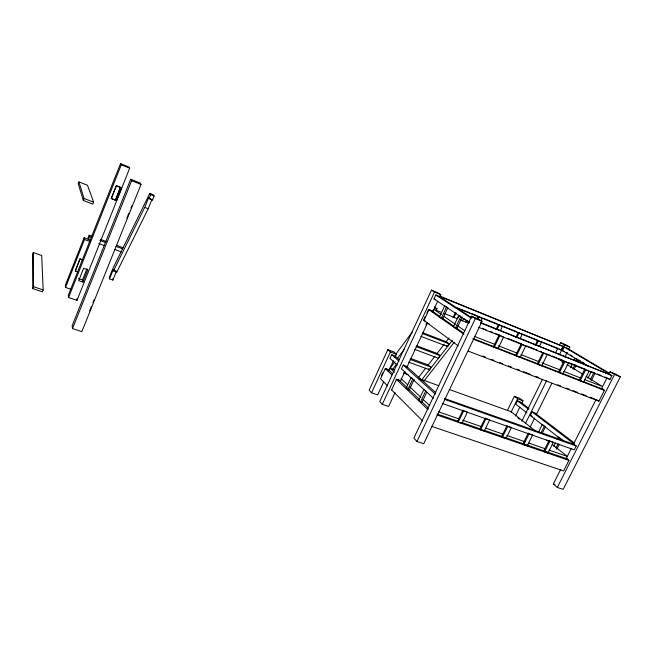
<?xml version="1.0" encoding="UTF-8"?>
<svg xmlns="http://www.w3.org/2000/svg" width="653" height="653" viewBox="0 0 653 653"><rect width="100%" height="100%" fill="white"/><g stroke="black" fill="none" stroke-linecap="round" stroke-linejoin="round"><path stroke-width="0.98" d="M33.295 252.531L32.65 254.197L32.74 288.577L42.421 291.85L43.163 289.948L41.686 255.494L33.295 252.531L33.483 286.667L32.74 288.577M78.899 181.893L78.205 183.656L83.306 200.447L92.848 204.111L93.616 202.161L87.518 185.264L78.899 181.893L84.074 198.488L83.306 200.447M90.359 240.092L84.106 237.782L65.308 285.32L65.553 287.426L70.957 289.287M65.553 287.426L84.506 239.504L84.106 237.782M87.943 238.321L89.175 235.202L92 236.247M82.425 259.763L79.993 258.89L75.266 270.84L77.691 271.697M79.993 258.89L75.307 271.126L77.74 271.983M88.302 239.724L89.543 236.59L89.175 235.202M120.519 163.625L68.32 295.254L68.598 297.523L76.981 300.38L129.661 168.196L128.845 167.013L120.519 163.625L121.262 164.785L129.661 168.196M68.598 297.523L121.262 164.785M82.898 282.112L87.82 269.762L83.625 268.277L78.711 280.651L82.898 282.112L82.498 279.974L87.004 268.669M115.418 200.022L120.478 187.313L116.291 185.648L111.222 198.39L115.516 200.234L120.478 187.313M116.609 200.487L121.67 187.786M130.698 179.232L72.157 325.749L72.507 328.573L81.854 331.642L141.007 184.448L139.979 182.962L130.698 179.232L131.637 180.685L141.007 184.448M72.507 328.573L131.637 180.685M89.641 310.852L91.469 306.298M92.93 302.649L94.032 299.915M126.87 218.175L128.763 213.466M131.033 207.801L131.792 205.915M113.132 269.918L113.451 270.897L116.822 272.105L116.487 271.126L112.879 280.064L109.524 278.872L113.132 269.918L115.654 270.824M113.451 270.897L144.721 207.376L148.549 197.916L152.524 200.006L154.149 195.99L153.259 194.765L149.79 193.386L112.765 268.791L109.173 277.696L109.524 278.872M152.524 200.006L149.031 198.626L150.655 194.602L149.79 193.386M116.822 272.105L148.198 208.74L152.027 199.296M395.212 357.028L396.493 354.252L393.881 351.934L387.809 349.69L369.125 390.2L371.541 392.788L377.663 394.894L383.654 381.964M371.541 392.788L390.38 352.008L387.809 349.69M381.474 375.671L382.756 372.896M388.315 369.72L385.254 368.619L380.544 378.805L387.678 385.964M399.163 359.754L394.763 355.795L391.702 354.677L389.98 358.399L397.228 365.06M388.755 370.953L393.498 360.717M439.461 297.409L440.759 294.642L437.69 292.658L431.478 290.128L379.736 401.571L382.307 404.329L388.6 406.468L395.065 392.608M382.307 404.329L434.498 292.095L431.478 290.128M425.185 316.607L423.519 320.19L458.235 345.894M426.858 313.016L428.523 309.432L463.769 334.23M391.629 389.914L396.51 379.426L399.644 380.544M435.722 392.616L406.337 366.202L403.195 365.06L401.407 368.896L433.412 398.289M469.311 322.5L433.984 298.919L435.82 294.976L438.947 296.25L472.127 317.897M400.24 381.515L404.974 371.353M406.705 367.655L427.397 323.292M432.564 312.199L437.739 301.106M436.196 310.428L436.996 308.714L434.351 306.894M411.186 377.369L406.15 388.127L407.782 389.694L409.162 390.184L414.222 379.385M407.782 389.694L412.851 378.895L411.741 377.875M441.314 318.15L446.513 307.041L444.685 305.816L439.502 316.876L441.314 318.15L442.685 318.688L447.885 307.596L446.513 307.041M452.994 317.758L455.492 312.452M454.08 317.334L456.169 312.901M408.762 362.203L429.511 369.794L430.809 367.043L428.376 364.994L410.557 358.424M416.549 345.69L437.273 353.485L439.779 355.485L438.465 358.268L414.786 349.42M424.009 389.131L418.777 400.232L420.524 401.913L421.936 402.403L426.801 392.118M457.557 318.713L458.814 316.06M420.524 401.913L425.789 390.763M455.402 328.043L460.814 316.574L458.847 315.268L453.468 326.688L455.402 328.043L456.806 328.598L462.226 317.138M420.948 336.368L447.591 346.531L448.921 343.715L446.334 341.772L422.671 332.695M465.932 322.256L466.74 320.566L463.94 318.697L462.095 321.088M471.646 316.223L413.847 438.122L416.957 441.461L423.756 443.681L482.069 321.317L478.355 318.917L471.646 316.223L475.319 318.607L482.069 321.317M468.519 323.276L469.319 321.594M416.957 441.461L475.319 318.607M476.976 318.974L478.225 316.354L482.33 318.174L481.081 320.794M478.094 318.558L478.927 316.803M495.954 329.683L498.435 324.5L502.5 326.304L500.427 330.622M497.088 329.283L499.17 324.957M462.969 410.06L457.549 421.332L458.284 422.009L462.038 423.307L467.466 412.043L464.658 411.047M493.472 346.661L499.047 335.062L503.61 337.079L498.019 348.669L493.472 346.661L498.019 348.669M458.284 422.009L463.72 410.721M494.28 347.208L499.872 335.593M515.756 337.601L518.237 332.483L522.253 334.263L520.18 338.523M516.915 337.217L518.988 332.948M485.244 417.896L479.841 429.021L480.608 429.707L484.273 430.972L489.693 419.846L486.02 418.557L480.608 429.707M516.499 355.885L522.074 344.425L521.225 343.878L515.658 355.322L516.499 355.885L520.155 357.313L525.722 345.87L522.074 344.425M535.15 345.355L537.623 340.295M536.333 344.988L538.399 340.768L541.59 342.058L539.533 346.27M507.324 410.655L514.344 396.314L519.682 398.281L522.988 400.779L521.665 403.472M510.981 412.337L517.617 398.803L514.344 396.314M528.963 408.476L520.221 401.824L517.535 400.836L515.829 404.297L526.865 412.835M502.418 437.224L507.822 426.221L511.405 427.478L506.01 438.457L502.418 437.224L501.626 436.539L507.022 425.552M538.211 364.358L543.761 353.044L542.888 352.489L537.346 363.786L538.211 364.358L541.778 365.753L547.328 354.465L543.761 353.044M515.47 416.067L519.894 407.072M521.796 421.242L542.537 379.205M555.613 352.702L557.866 348.131M559.221 345.388L560.568 342.654L566.004 344.857L569.783 347.078L568.428 349.804M455.484 307.465L561.074 350.016L562.878 346.368L439.747 296.087M525.559 423.275L546.749 380.421M559.36 354.889L564.323 344.857L560.568 342.654M563.735 441.314L530.334 415.496L532.097 411.929L534.84 412.933L574.126 442.824M588.141 366.178L562.396 350.653L564.2 347.004L566.935 348.114L609.306 373.238M530.154 427.054L534.66 417.961M536.456 414.329L551.769 383.433M562.127 362.529L563.025 360.709M564.829 357.077L567.082 352.53M530.007 434.016L532.636 434.947L527.257 445.787L523.747 444.571L522.922 443.885L528.301 433.037M523.747 444.571L529.134 433.714M559.425 372.634L564.959 361.468L564.061 360.913L558.535 372.063L559.425 372.634L562.91 373.998L568.445 362.856L564.959 361.468M538.725 431.69L542.333 424.442L544.431 426.058L540.806 433.331M570.608 367.623L572.306 364.219M574.42 359.958L575.269 358.26L577.53 359.615L576.672 361.329M572.844 369.027L574.975 364.749M542.455 432.849L545.63 426.491M574.036 369.492L576.166 365.223M577.872 361.803L578.721 360.097M544.602 451.762L549.973 441.036L553.401 442.236L548.03 452.945L544.602 451.762L543.753 451.068L549.116 440.359M580.158 380.732L579.244 380.144L584.753 369.141L585.684 369.712L580.158 380.732L583.57 382.062L589.088 371.067L586.533 370.047M553.752 446.309L555.466 442.889M557.18 439.469L558.47 436.906L560.698 438.628M587.839 378.397L591.357 371.377M555.956 448.064L558.111 443.779M590.214 379.891L593.757 372.839M556.756 449.354L559.343 444.211M561.066 440.775L561.931 439.061M591.438 380.373L594.981 373.328M608.669 374.536L610.041 371.826L615.828 374.145L620.35 376.805L563.172 489.375L557.295 487.448L553.336 483.995L560.649 469.523M565.971 459.01L571.171 448.717M573.456 444.195L595.863 399.865M601.217 389.278L606.841 378.16M566.894 458.781L568.934 460.414L563.596 470.952L431.445 426.311M444.554 398.469L574.175 444.391L576.248 445.975L574.289 449.835L442.318 403.472M468.34 351.151L598.923 401.171L604.409 390.347L602.205 388.959M478.608 327.284L609.91 379.475L611.918 375.508L480.681 322.533M557.295 487.448L614.538 374.471L620.35 376.805M395.947 354.048L412.304 331.985M389.604 368.945L395.008 361.689M397.416 358.464L404.623 348.792M392.812 369.076L396.428 364.252M425.903 324.835L427.111 323.227M418.369 377.654L425.756 368.096M427.609 365.704L434.996 356.146M436.841 353.755L444.236 344.196M446.081 341.805L449.158 337.821M421.332 380.324L452.341 340.409M423.854 381.23L454.292 342.196M553.336 483.995L555.001 484.542M33.483 286.667L43.163 289.948M437.151 414.018L458.292 421.316M462.136 422.638L480.404 428.939M484.24 430.262L502.508 436.563M505.389 437.559L523.649 443.86M526.53 444.856L567.784 459.083M480.755 429.339L483.506 430.286M501.626 436.539L504.312 437.461M522.922 443.885L525.551 444.791M543.753 451.068L546.324 451.949M436.873 414.916L568.934 460.414M438.628 411.839L458.79 418.826M462.634 420.157L481.832 426.809M485.677 428.139L502.957 434.123M506.793 435.453L525.036 441.771M528.881 443.101L545.198 448.758M549.042 450.088L567.286 456.406L552.291 444.464M78.344 278.521L82.498 279.974M444.309 399.293L576.248 445.975M394.812 369.9L390.045 368.178L394.445 372.341M403.407 372.985L408.174 374.7M419.626 378.822L438.718 385.686M449.215 389.466L511.258 411.782L535.721 431.266M385.654 368.545L387.18 369.092M80.05 259.168L82.474 260.033M530.334 415.496L532.171 416.157M98.709 243.561L104.382 245.65M114.797 249.487L121.417 251.919M84.506 239.504L89.91 241.496M390.38 352.008L396.493 354.252M517.617 398.803L522.988 400.779M410.068 359.419L430.809 367.043M100.456 239.382L106.096 241.471M116.438 245.299L123.017 247.74M89.543 236.59L91.436 237.292M99.95 240.443L105.631 242.541M116.038 246.393L122.658 248.842M416.1 346.596L439.779 355.485M482.722 356.032L485.579 357.134M491.268 359.313L494.125 360.407M499.823 362.595L502.679 363.688M508.377 365.868L511.234 366.97M516.931 369.149L519.78 370.243M523.584 371.704L530.236 374.251M535.933 376.438L538.79 377.532M557.784 384.813L560.641 385.907M566.339 388.094L569.196 389.188M572.991 390.641L577.742 392.469M581.545 393.922L586.296 395.742M590.1 397.204L594.85 399.024M422.279 333.512L448.921 343.715M84.074 198.488L93.616 202.161M538.235 364.137L540.015 364.831M579.244 380.144L581.799 381.148M472.976 339.062L604.409 390.347M115.516 200.234L111.32 198.602L116.389 185.844L120.585 187.501M425.503 321.113L423.944 320.501L428.956 309.734L432.082 310.975M427.242 323.039L429.094 323.757M474.527 336.426L495.39 344.604M498.239 345.715L517.209 353.151M521.004 354.636L539.019 361.697M541.868 362.815L559.89 369.876M563.686 371.361L580.754 378.054M584.549 379.54L602.572 386.6L586.125 376.348M144.721 207.376L148.198 208.74M473.074 338.532L515.805 355.224M518.653 356.334L539.541 364.488M541.435 365.231L558.527 371.908M560.429 372.651L581.317 380.805M583.211 381.548L603.037 389.286L602.409 388.894M482.412 328.304L486.183 329.806M489.954 331.3L492.778 332.426M494.664 333.177L499.365 335.046M507.846 338.417L521.029 343.666M526.685 345.91L537.044 350.032M539.868 351.159L541.753 351.91M547.402 354.155L550.226 355.281M552.111 356.024L556.821 357.901M558.707 358.652L563.417 360.521M569.065 362.766L585.08 369.141M590.728 371.386L594.499 372.887M597.324 374.006L601.087 375.508M604.858 377.001L607.682 378.128M441.436 312.371L433.886 309.367L441.42 314.599M444.269 313.497L457.492 318.754M460.324 319.88L468.821 323.259M430.09 310.053L433.535 311.424M150.655 194.602L154.149 195.99M434.327 307.645L436.996 308.714M466.74 320.566L468.454 321.252M480.657 322.982L611.918 375.508M462.373 309.849L469.891 312.885M471.776 313.644L477.416 315.913M483.057 318.191L497.162 323.872M502.802 326.149L516.898 331.838M522.547 334.107L537.59 340.172M541.345 341.69L557.327 348.131M461.728 309.873L457.573 308.028M433.984 298.919L435.551 299.556M562.396 350.653L564.216 351.387M439.404 296.323L562.878 346.368M434.498 292.095L440.759 294.642M564.323 344.857L569.783 347.078M610.041 371.826L614.538 374.471M564.2 347.004L609.869 374.128M565.988 352.277L567.71 353.314M570.298 354.865L572.02 355.901M578.909 360.048L580.631 361.085M582.354 362.121L584.076 363.158M559.213 348.89L561.074 350.016M608.425 378.577L609.91 379.475M521.494 333.797L522.253 334.263M558.429 359.077L563.621 362.317M567.082 364.472L582.664 374.193M596.744 399.75L598.923 401.171M435.82 294.976L471.335 318.223M443.934 316.346L455.663 324.476M457.337 325.643L464.871 330.867M431.649 310.673L439.902 316.452M441.55 317.611L453.917 326.288M455.565 327.439L463.818 333.226M441.477 317.84L442.685 318.688M455.516 327.692L456.806 328.598M446.301 345.551L447.591 346.531M517.535 400.836L528.612 409.292M532.097 411.929L574.42 444.236M546.765 440.065L549.132 441.95M517.821 417.904L519.404 419.169M547.181 452.243L548.03 452.945M526.432 445.093L527.257 445.787M428.303 368.765L429.511 369.794M505.21 437.771L506.01 438.457M391.702 354.677L398.991 361.264M403.195 365.06L435.38 394.143M461.304 422.63L462.038 423.307M401.048 378.593L407.643 384.837M409.847 386.919L420.85 397.326M423.054 399.407L429.65 405.652M387.947 369.369L392.69 373.9M398.534 379.483L407.292 387.849M408.754 389.237L419.699 399.701M421.895 401.791L428.466 408.06M407.521 388.617L409.162 390.184M385.254 368.619L391.776 374.887M396.126 379.067L428.025 409.692M391.253 389.539L422.646 421.03M148.549 197.916L149.031 198.626M112.52 278.888L112.879 280.064M76.752 298.854L76.981 300.38"/></g></svg>
